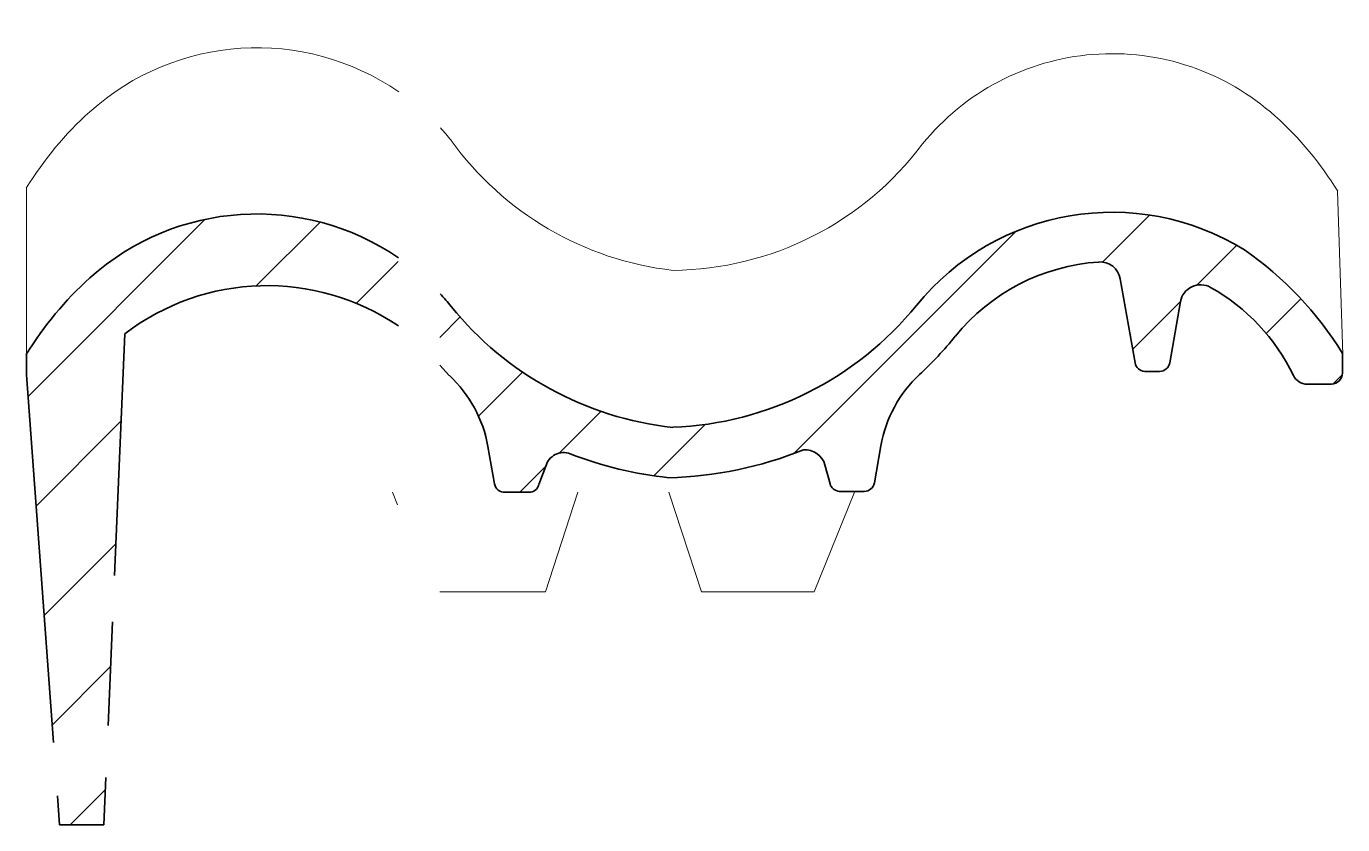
# Model space of a CAD drawing. Header units: metres. Extents: x -84 to 154, y -60 to 84.
import ezdxf

# ---------------------------------------------------------------- set-up
doc = ezdxf.new("R2010")
doc.units = ezdxf.units.M
doc.layers.add('A-DETL-GENF', color=92, linetype='Continuous', lineweight=18)

# ---------------------------------------------------------------- blocks, each defined once
blk = doc.blocks.new('47 dakpan F12U hor - gevelpan links-1591650-00_0 Basismaterialen')
at = {"layer": 'A-DETL-GENF', "lineweight": 13}
h = blk.add_hatch(dxfattribs=at)
h.set_pattern_fill('FP_113', color=256, style=0, pattern_type=2)
h.set_pattern_definition([(45, (8174.317, 1274.54), (-10.606602, 10.606602), [])])
h.paths.add_polyline_path([(-77.62, -60), (-69.62, -60), (-69.26, -51.48), (-71.75, -52.11), (-76.39, -53.92), (-78.01, -54.81), (-77.9, -56.31)])
h.paths.add_polyline_path([(-78.72, -45.18), (-74.26, -43.47), (-68.86, -42.12), (-68.05, -23.41), (-74, -23.41), (-74, -20.59), (-73.83, -19.24), (-73.33, -17.97), (-72.54, -16.86), (-71.5, -15.98), (-70.27, -15.38), (-68.94, -15.11), (-67.69, -15.01), (-65.82, 28.6), (-61.93, 31.25), (-57.83, 33.43), (-53.48, 35.14), (-48.96, 36.37), (-44.34, 37.09), (-39.67, 37.3), (-35.01, 36.98), (-30.4, 36.16), (-25.92, 34.83), (-21.61, 33.01), (-17.55, 30.74), (-16.5, 29.99), (-16.5, 42.25), (-18.7, 43.76), (-23.32, 46.19), (-28.2, 48.07), (-33.26, 49.37), (-38.43, 50.08), (-43.66, 50.2), (-48.86, 49.7), (-53.97, 48.61), (-58.91, 46.93), (-63.64, 44.7), (-68.04, 41.95), (-72.15, 38.68), (-78.39, 32.2), (-83.62, 24.88), (-83.62, 21.2), (-78.85, -43.47)])
h.paths.add_polyline_path([(7.12, 0), (7.6, 0.07), (8.04, 0.25), (8.42, 0.54), (8.72, 0.92), (8.9, 1.37), (10.46, 5.43), (10.93, 6.08), (11.53, 6.6), (12.24, 6.96), (13.02, 7.14), (13.81, 7.13), (14.58, 6.94), (23.34, 4.19), (32.39, 2.62), (38.64, 3.05), (44.77, 4.04), (50.78, 5.58), (56.68, 7.67), (57.54, 7.64), (58.36, 7.42), (59.11, 7.01), (59.75, 6.44), (60.24, 5.74), (60.55, 4.95), (61.64, 1.1), (61.91, 0.73), (62.27, 0.44), (62.69, 0.25), (63.14, 0.16), (68.08, 0.21), (68.49, 0.36), (68.84, 0.59), (69.14, 0.9), (69.35, 1.27), (69.47, 1.68), (70.66, 8.39), (72.03, 13.14), (74.39, 17.49), (77.63, 21.24), (80.98, 24.59), (84.09, 28.17), (89.38, 33.46), (95.64, 37.57), (102.61, 40.3), (109.99, 41.56), (110.88, 41.51), (111.74, 41.24), (112.51, 40.78), (113.14, 40.14), (113.6, 39.37), (113.86, 38.52), (116.65, 22.94), (116.86, 22.58), (117.14, 22.27), (117.48, 22.03), (117.87, 21.88), (118.28, 21.82), (121.4, 21.87), (121.8, 22.02), (122.16, 22.25), (122.45, 22.56), (122.67, 22.93), (122.79, 23.34), (124.74, 34.4), (124.99, 35.24), (125.44, 36), (126.05, 36.63), (126.79, 37.09), (127.62, 37.37), (128.5, 37.45), (129.37, 37.31), (130.18, 36.98), (136.21, 32.73), (141.27, 27.36), (145.46, 20.55), (145.9, 20.12), (146.43, 19.79), (147.01, 19.58), (147.63, 19.51), (152.44, 19.56), (152.86, 19.71), (153.24, 19.95), (153.56, 20.27), (153.79, 20.65), (153.94, 21.07), (153.99, 21.51), (153.99, 25.04), (150.3, 30.42), (146.12, 35.34), (141.44, 39.78), (136.27, 43.76), (131.42, 46.36), (126.38, 48.33), (121.09, 49.7), (115.67, 50.42), (110.21, 50.48), (104.78, 49.9), (99.46, 48.66), (94.33, 46.8), (89.46, 44.33), (84.91, 41.3), (80.8, 37.77), (72.8, 28.99), (68.11, 24.79), (62.96, 21.1), (57.46, 17.97), (51.65, 15.44), (45.6, 13.54), (39.43, 12.3), (33.09, 11.71), (27.89, 12.52), (22.86, 13.75), (17.99, 15.39), (13.25, 17.47), (8.67, 19.97), (4.35, 22.83), (0.33, 26.03), (-3.43, 29.6), (-9, 35.79), (-9, 22.94), (-7.26, 21.07), (-4.02, 17.33), (-1.67, 12.98), (-0.29, 8.23), (1.02, 1.09), (1.25, 0.71), (1.57, 0.39), (1.95, 0.16), (2.38, 0.03), (2.82, 0)])
at = {"layer": 'A-DETL-GENF'}
for p, q in [((-83.62, 24.88), (-83.62, 54.88)), ((153.11, 54.33), (154.02, 24.88)), ((-16.63, -2.26), (-17.54, 0)), ((15.92, 0), (10.08, -18)), ((32.4, 0), (38.24, -18)), ((58.59, -18), (65.86, 0)), ((10.08, -18), (-9, -18)), ((38.24, -18), (58.59, -18))]:
    blk.add_line(p, q, dxfattribs=at)
at = {"layer": 'A-DETL-GENF', "lineweight": 35}
for p, q in [((113.86, 38.52), (116.54, 23.34)), ((122.79, 23.34), (124.74, 34.4)), ((-67.69, -15.01), (-65.82, 28.6)), ((-83.62, 24.88), (-83.62, 21.2)), ((153.99, 21.51), (153.99, 25.04)), ((-9, 22.94), (-7.26, 21.07)), ((118.28, 21.82), (120.98, 21.82)), ((-83.62, 21.2), (-78.72, -45.18)), ((147.63, 19.51), (151.99, 19.51)), ((-0.29, 8.23), (0.89, 1.52)), ((69.47, 1.68), (70.66, 8.39)), ((60.55, 4.95), (61.47, 1.53)), ((8.9, 1.37), (10.16, 4.7)), ((2.82, 0), (7.12, 0)), ((63.14, 0.16), (67.66, 0.16)), ((-68.86, -42.12), (-68.05, -23.41)), ((-69.62, -60), (-69.26, -51.48)), ((-78.01, -54.81), (-77.62, -60)), ((-77.62, -60), (-69.62, -60))]:
    blk.add_line(p, q, dxfattribs=at)
at = {"layer": 'A-DETL-GENF'}
for centre, radius, start, end in [((-41.99, 35.07), 45.16, 55.4741, 131.902), ((112.39, 35.07), 44.09, 48.1075, 140.8964), ((-30.91, 22.72), 61.75, 131.902, 148.6115), ((101.31, 22.72), 60.69, 31.3899, 48.1036), ((-41.99, 35.07), 45.16, 39.0599, 42.8348), ((39.59, 96.99), 57.31, 215.7362, 263.5244), ((32.58, 97), 56.95, 270.5574, 323.1922)]:
    blk.add_arc(centre, radius, start, end, dxfattribs=at)
at = {"layer": 'A-DETL-GENF', "lineweight": 35}
for centre, radius, start, end in [((-41.99, 5.07), 45.16, 55.5642, 131.9036), ((112.39, 5.07), 45.47, 58.3115, 140.9439), ((101.28, -7.12), 61.75, 31.3892, 55.4808), ((112.36, 5.23), 36.4, 93.7363, 140.9436), ((110.23, 37.88), 3.69, 10.0023, 93.7363), ((-30.91, -7.28), 61.75, 131.9036, 148.6115), ((-40.16, -4.93), 42.23, 55.85, 127.4322), ((-41.99, 5.07), 45.16, 39.0578, 42.9336), ((128.37, 33.76), 3.69, 60.7031, 170.0007), ((112.36, 5.23), 36.4, 25.8043, 60.7031), ((39.6, 71.28), 59.92, 219.0578, 263.7562), ((30.79, 71.28), 59.6, 272.2033, 320.9387), ((30.76, 71.44), 68.68, 313.0286, 320.9436), ((118.35, 23.66), 1.84, 190.0023, 267.9149), ((120.98, 23.66), 1.84, 270, 350.0007), ((151.99, 21.51), 2, 270, 0), ((-22.98, 4.23), 23.05, 10.005, 46.9677), ((93.35, 4.39), 23.05, 133.0286, 170.0001), ((147.63, 22.28), 2.77, 205.8043, 270), ((13.38, 3.83), 3.33, 68.7545, 164.9912), ((30.79, 71.28), 68.67, 271.3345, 292.1469), ((56.99, 3.99), 3.69, 15.0182, 94.7484), ((39.6, 71.29), 69.04, 248.7519, 264.0042), ((2.71, 1.84), 1.84, 190.0311, 273.6118), ((7.12, 1.84), 1.84, 270, 344.9895), ((63.25, 2), 1.84, 194.9982, 266.6378), ((67.66, 2), 1.84, 270, 350.0001)]:
    blk.add_arc(centre, radius, start, end, dxfattribs=at)

msp = doc.modelspace()

# ---------------------------------------------------------------- block references
msp.add_blockref('47 dakpan F12U hor - gevelpan links-1591650-00_0 Basismaterialen', (0, 0))

doc.saveas('drawing.dxf')
